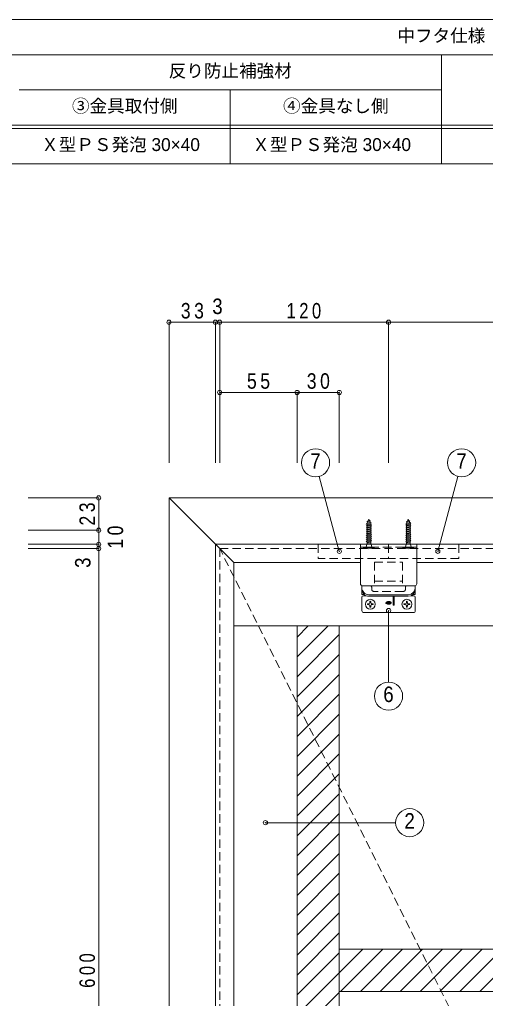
# Model space of a CAD drawing. Units: millimetres at full size, sheet at 1:5. Extents: x -5004 to 1000, y -688 to 1033.
# Drawn here: x -200 to 131, y -9 to 688 of the extents above; entities that cross this region are included whole.
import ezdxf
from ezdxf.enums import TextEntityAlignment as Align

# ---------------------------------------------------------------- set-up
doc = ezdxf.new("R2010")
doc.units = ezdxf.units.MM
doc.header["$LTSCALE"] = 5
doc.header["$PDMODE"] = 32
doc.header["$PDSIZE"] = 3
doc.linetypes.add('DASHED1', pattern=[1.8, 1.2, -0.6])
for name, color, linetype, lineweight in [('2-0_ＫＢ製品', 2, 'DASHED1', 9), ('2-1_躯体', 3, 'Continuous', 9), ('2-2_ハッチ', 7, 'Continuous', 9), ('2-3_寸法', 4, 'Continuous', 9), ('2-4_引出線字', 4, 'Continuous', 9), ('2-5_文字', 7, 'Continuous', 9), ('2-8_他製品', 7, 'Continuous', 18), ('2-A_ベース', 3, 'Continuous', 9), ('2-B_2-Bﾚｲﾔ', 7, 'Continuous', 9), ('F-0_図面枠', 6, 'Continuous', 9), ('F-5_F-5ﾚｲﾔ', 7, 'Continuous', 9)]:
    doc.layers.add(name, color=color, linetype=linetype, lineweight=lineweight)
doc.styles.add('HGｺﾞｼｯｸM', font='')
doc.styles.get('HGｺﾞｼｯｸM').set_extended_font_data('HGｺﾞｼｯｸM')

msp = doc.modelspace()

# ---------------------------------------------------------------- linework, layer by layer
at = {"layer": '2-0_ＫＢ製品'}
for p, q in [((-57.5, 311.25), (-57.5, -288.75)), ((542.5, 311.25), (-57.5, 311.25)), ((242.5, -288.75), (-57.5, 311.25))]:
    msp.add_line(p, q, dxfattribs=at)
at = {"layer": '2-1_躯体'}
for p, q in [((232.744, 256.25), (-47.5, 256.25)), ((-2.5, 256.25), (-2.5, -233.75))]:
    msp.add_line(p, q, dxfattribs=at)
at = {"layer": '2-2_ハッチ'}
for p, q in [((5.467, 256.25), (-2.5, 248.283)), ((19.609, 256.25), (-2.5, 234.141)), ((27.5, 249.999), (-2.5, 219.999)), ((27.5, 235.857), (-2.5, 205.857)), ((27.5, 221.715), (-2.5, 191.715)), ((27.5, 207.573), (-2.5, 177.573)), ((27.5, 193.43), (-2.5, 163.43)), ((27.5, 179.288), (-2.5, 149.288)), ((27.5, 165.146), (-2.5, 135.146)), ((27.5, 151.004), (-2.5, 121.004)), ((27.5, 136.862), (-2.5, 106.862)), ((27.5, 122.72), (-2.5, 92.72)), ((27.5, 108.578), (-2.5, 78.578)), ((27.5, 94.435), (-2.5, 64.435)), ((27.5, 80.293), (-2.5, 50.293)), ((27.5, 66.151), (-2.5, 36.151)), ((27.5, 52.009), (-2.5, 22.009)), ((27.5, 37.867), (-2.5, 7.867)), ((-2.5, -20.417), (44.167, 26.25)), ((-2.5, -6.275), (27.5, 23.725)), ((28.31, -3.75), (58.31, 26.25)), ((72.452, 26.25), (42.452, -3.75)), ((86.594, 26.25), (56.594, -3.75)), ((100.736, 26.25), (70.736, -3.75)), ((114.878, 26.25), (84.878, -3.75)), ((129.02, 26.25), (99.02, -3.75)), ((143.162, 26.25), (113.162, -3.75)), ((157.304, 26.25), (127.304, -3.75)), ((-2.5, -34.56), (27.5, -4.56))]:
    msp.add_line(p, q, dxfattribs=at)
at = {"layer": '2-3_寸法'}
for p, q in [((-93.5, 472.25), (-60.5, 472.25)), ((-93.5, 472.25), (-93.5, 372.25)), ((-60.5, 472.25), (-57.5, 472.25)), ((-60.5, 472.25), (-60.5, 372.25)), ((-57.5, 472.25), (-57.5, 422.25)), ((-57.5, 472.25), (62.5, 472.25)), ((62.5, 472.25), (422.5, 472.25)), ((62.5, 472.25), (62.5, 372.25)), ((-57.5, 422.25), (-2.5, 422.25)), ((-57.5, 422.25), (-57.5, 372.25)), ((-2.5, 422.25), (27.5, 422.25)), ((-2.5, 422.25), (-2.5, 372.25)), ((27.5, 422.25), (27.5, 372.25)), ((-143.5, 347.25), (-193.5, 347.25)), ((-143.5, 347.25), (-143.5, 324.25)), ((-143.5, 324.25), (-193.5, 324.25)), ((-143.5, 324.25), (-143.5, 314.25)), ((-143.5, 314.25), (-193.5, 314.25)), ((-143.5, 314.25), (-143.5, 311.25)), ((-143.5, 311.25), (-193.5, 311.25)), ((-143.5, -288.75), (-143.5, 311.25))]:
    msp.add_line(p, q, dxfattribs=at)
for p in [(-93.5, 472.25), (-60.5, 472.25), (-57.5, 472.25), (62.5, 472.25), (-57.5, 422.25), (-2.5, 422.25), (27.5, 422.25), (-143.5, 347.25), (-143.5, 324.25), (-143.5, 314.25), (-143.5, 311.25)]:
    msp.add_point(p, dxfattribs=at)
at = {"layer": '2-4_引出線字'}
for p, q in [((27.5, 309.25), (13.207, 362.591)), ((97.5, 309.25), (111.793, 362.591)), ((62.5, 267.15), (62.5, 216.25)), ((-25, 116.25), (67.5, 116.25))]:
    msp.add_line(p, q, dxfattribs=at)
for centre in [(10.619, 372.25), (114.381, 372.25), (62.5, 206.25), (77.5, 116.25)]:
    msp.add_circle(centre, 10, dxfattribs=at)
for p in [(27.5, 309.25), (97.5, 309.25), (62.5, 267.15), (-25, 116.25)]:
    msp.add_point(p, dxfattribs=at)
at = {"layer": '2-8_他製品', "linetype": 'DASHED1', "lineweight": 9}
for p, q in [((12.5, 314.25), (12.5, 304.25)), ((62.5, 314.25), (12.5, 314.25)), ((62.5, 314.25), (62.5, 304.25)), ((62.5, 314.25), (62.5, 304.25)), ((112.5, 314.25), (62.5, 314.25)), ((112.5, 314.25), (112.5, 304.25)), ((82.5, 312.25), (42.5, 312.25)), ((62.5, 304.25), (12.5, 304.25)), ((52.5, 301.65), (52.5, 284.75)), ((52.5, 301.65), (72.5, 301.65)), ((112.5, 304.25), (62.5, 304.25)), ((72.5, 301.65), (72.5, 284.75)), ((52.5, 288.05), (72.5, 288.05)), ((50.5, 282.25), (50.5, 283.75)), ((73, 280.75), (52, 280.75)), ((74.5, 282.25), (74.5, 283.75))]:
    msp.add_line(p, q, dxfattribs=at)
at = {"layer": '2-8_他製品', "lineweight": 9}
for p, q in [((42.5, 286.25), (42.5, 314.25)), ((82.5, 314.25), (42.5, 314.25)), ((82.5, 286.25), (82.5, 314.25)), ((43.5, 284.75), (43.5, 278.55)), ((43.5, 284.75), (81.5, 284.75)), ((43.5, 278.55), (45.172, 278.55)), ((44, 284.75), (47.8, 284.75)), ((44, 284.75), (49.5, 284.75)), ((81, 284.75), (75.5, 284.75)), ((81, 284.75), (77.2, 284.75)), ((79.828, 278.55), (81.5, 278.55)), ((81.5, 284.75), (81.5, 278.55)), ((43.5, 276.65), (43.5, 267.15)), ((44.5, 277.65), (46.616, 277.65)), ((48.5, 278.413), (76.5, 278.413)), ((48.5, 277.281), (76.5, 277.281)), ((78.384, 277.65), (80.5, 277.65)), ((81.5, 276.65), (81.5, 267.15)), ((45, 265.65), (80, 265.65)), ((27.5, 256.25), (27.5, -233.75)), ((457.5, 26.25), (27.5, 26.25)), ((457.5, -3.75), (27.5, -3.75))]:
    msp.add_line(p, q, dxfattribs=at)
at = {"layer": '2-8_他製品'}
for p, q in [((48.575, 271.981), (47.474, 271.962)), ((48.575, 271.981), (48.98, 272.17)), ((49.169, 272.575), (48.98, 272.17)), ((49.169, 272.575), (49.188, 273.676)), ((49.831, 272.575), (49.812, 273.676)), ((49.831, 272.575), (50.02, 272.17)), ((50.425, 271.981), (50.02, 272.17)), ((50.425, 271.981), (51.526, 271.962)), ((61.056, 273.26), (61.056, 272.302)), ((61.278, 272.24), (61.278, 273.06)), ((61.5, 273.198), (61.5, 272.102)), ((61.722, 273.227), (61.722, 272.073)), ((61.944, 272.917), (61.944, 273.341)), ((61.944, 271.959), (61.944, 272.384)), ((62.167, 273.407), (62.167, 271.893)), ((62.389, 272.65), (62.167, 272.65)), ((62.389, 273.425), (62.389, 271.875)), ((62.611, 273.425), (62.611, 271.875)), ((62.833, 273.381), (62.833, 271.919)), ((63.056, 272.65), (62.945, 272.65)), ((63.056, 272.917), (63.056, 273.277)), ((63.056, 272.023), (63.056, 272.65)), ((63.277, 273.381), (63.277, 271.989)), ((63.5, 273.276), (63.5, 272.761)), ((63.611, 272.65), (63.611, 272.117)), ((63.722, 272.761), (63.722, 273.236)), ((63.835, 272.234), (64.086, 273.171)), ((64.406, 272.65), (63.946, 272.65)), ((65.8, 277.281), (65.8, 270.964)), ((65.8, 272.964), (66.5, 272.964)), ((65.9, 274.926), (66.4, 274.926)), ((66.5, 277.281), (66.5, 270.964)), ((74.575, 271.981), (73.474, 271.962)), ((74.575, 271.981), (74.98, 272.17)), ((75.169, 272.575), (74.98, 272.17)), ((75.169, 272.575), (75.188, 273.676)), ((75.831, 272.575), (75.812, 273.676)), ((75.831, 272.575), (76.02, 272.17)), ((76.425, 271.981), (76.02, 272.17)), ((76.425, 271.981), (77.526, 271.962)), ((48.575, 271.319), (47.474, 271.338)), ((48.575, 271.319), (48.98, 271.13)), ((49.169, 270.725), (48.98, 271.13)), ((49.169, 270.725), (49.188, 269.624)), ((49.831, 270.725), (49.812, 269.624)), ((49.831, 270.725), (50.02, 271.13)), ((50.425, 271.319), (50.02, 271.13)), ((50.425, 271.319), (51.526, 271.338)), ((65.8, 270.964), (66.5, 270.964)), ((74.575, 271.319), (73.474, 271.338)), ((74.575, 271.319), (74.98, 271.13)), ((75.169, 270.725), (74.98, 271.13)), ((75.169, 270.725), (75.188, 269.624)), ((75.831, 270.725), (75.812, 269.624)), ((75.831, 270.725), (76.02, 271.13)), ((76.425, 271.319), (76.02, 271.13)), ((76.425, 271.319), (77.526, 271.338))]:
    msp.add_line(p, q, dxfattribs=at)
for centre in [(49.5, 271.65), (75.5, 271.65)]:
    msp.add_circle(centre, 3.5, dxfattribs=at)
at = {"layer": '2-8_他製品', "lineweight": 9}
for centre, radius, start, end in [((44, 286.25), 1.5, 180, 270), ((81, 286.25), 1.5, 270, 0), ((48.5, 283.413), 5, 179.99999, 270), ((48.5, 282.281), 5, 179.99999, 270), ((76.5, 283.413), 5, 270, 0), ((76.5, 282.281), 5, 270, 0), ((44.5, 276.65), 1, 90, 180), ((80.5, 276.65), 1, 0, 90), ((45, 267.15), 1.5, 179.99999, 270), ((80, 267.15), 1.5, 270, 0)]:
    msp.add_arc(centre, radius, start, end, dxfattribs=at)
at = {"layer": '2-8_他製品', "linetype": 'DASHED1', "lineweight": 9}
for centre, radius, start, end in [((49.5, 283.75), 1, 0, 90), ((52, 282.25), 1.5, 180, 270), ((73, 282.25), 1.5, 270, 0), ((75.5, 283.75), 1, 90, 180)]:
    msp.add_arc(centre, radius, start, end, dxfattribs=at)
at = {"layer": '2-8_他製品'}
for centre, radius, start, end in [((49.5, 271.65), 2.05, 171.25694, 188.74306), ((49.5, 271.65), 2.05, 81.25694, 98.74306), ((49.5, 271.65), 2.05, 351.25694, 8.74306), ((61.167, 272.65), 0.573, 180, 234.462), ((61.167, 272.65), 0.573, 125.5377, 166.5374), ((62.5, 270.784), 2.866, 54.462, 125.5377), ((62.5, 274.516), 2.866, 234.462, 305.538), ((61.389, 273.06), 0.111, 116.0144, 180), ((61.389, 272.24), 0.111, 180, 243.986), ((62.5, 270.784), 2.644, 112.944, 116.0144), ((62.5, 274.516), 2.644, 243.986, 247.056), ((61.478, 273.198), 0.0222, 0, 112.944), ((61.478, 272.102), 0.0222, 247.056, 0), ((61.833, 273.227), 0.111, 105.2575, 180), ((61.833, 272.073), 0.111, 180, 254.742), ((62.5, 270.784), 2.644, 103.2681, 105.2575), ((62.5, 274.516), 2.644, 254.742, 254.794), ((62.5, 274.516), 2.644, 254.794, 257.271), ((62.5, 270.784), 2.644, 102.7289, 103.2681), ((61.922, 273.341), 0.0222, 0, 102.7289), ((61.922, 271.959), 0.0222, 257.271, 360), ((62.856, 273.381), 0.0222, 82.207, 180), ((62.856, 271.919), 0.0222, 180, 277.793), ((62.5, 270.784), 2.644, 79.896, 82.207), ((62.5, 274.516), 2.644, 277.793, 280.104), ((62.945, 273.277), 0.111, 0, 79.896), ((62.945, 272.023), 0.111, 280.104, 0), ((63.611, 272.761), 0.111, 180, 0), ((63.833, 272.65), 0.573, 332.25, 54.462), ((63.833, 272.65), 0.573, 305.538, 315.699), ((75.5, 271.65), 2.05, 171.25694, 188.74306), ((75.5, 271.65), 2.05, 81.25694, 98.74306), ((75.5, 271.65), 2.05, 351.25694, 8.74306), ((49.5, 271.65), 2.05, 261.25694, 278.74306), ((75.5, 271.65), 2.05, 261.25694, 278.74306)]:
    msp.add_arc(centre, radius, start, end, dxfattribs=at)
at = {"layer": '2-A_ベース'}
for p, q in [((-93.5, 347.25), (-47.5, 301.25)), ((-93.5, -324.75), (-93.5, 347.25)), ((-93.5, 347.25), (230, 347.25)), ((-60.5, 314.25), (-60.5, -291.75)), ((230.147, 314.25), (-60.5, 314.25)), ((-47.5, -278.75), (-47.5, 301.25)), ((42.5, 301.25), (-47.5, 301.25)), ((230.469, 301.25), (82.5, 301.25))]:
    msp.add_line(p, q, dxfattribs=at)
at = {"layer": '2-B_2-Bﾚｲﾔ'}
for p, q in [((47.2, 329.049), (47.552, 329.961)), ((47.2, 327.649), (47.2, 328.443)), ((49.49, 329.86), (49.241, 330.461)), ((49.8, 328.349), (49.8, 329.143)), ((49.8, 326.949), (49.8, 327.743)), ((75.2, 329.049), (75.552, 329.961)), ((75.2, 327.649), (75.2, 328.443)), ((77.49, 329.86), (77.241, 330.461)), ((77.8, 328.349), (77.8, 329.143)), ((77.8, 326.949), (77.8, 327.743)), ((47.2, 326.249), (47.2, 327.043)), ((47.2, 324.849), (47.2, 325.643)), ((47.2, 323.449), (47.2, 324.243)), ((47.2, 322.049), (47.2, 322.843)), ((47.2, 320.649), (47.2, 321.443)), ((49.8, 325.549), (49.8, 326.343)), ((49.8, 324.149), (49.8, 324.943)), ((49.8, 322.749), (49.8, 323.543)), ((49.8, 321.349), (49.8, 322.143)), ((49.8, 319.949), (49.8, 320.743)), ((75.2, 326.249), (75.2, 327.043)), ((75.2, 324.849), (75.2, 325.643)), ((75.2, 323.449), (75.2, 324.243)), ((75.2, 322.049), (75.2, 322.843)), ((75.2, 320.649), (75.2, 321.443)), ((77.8, 325.549), (77.8, 326.343)), ((77.8, 324.149), (77.8, 324.943)), ((77.8, 322.749), (77.8, 323.543)), ((77.8, 321.349), (77.8, 322.143)), ((77.8, 319.949), (77.8, 320.743)), ((46.5, 312.25), (47.2, 315.25)), ((47.2, 319.249), (47.2, 320.043)), ((47.2, 317.849), (47.2, 318.643)), ((47.2, 316.449), (47.2, 317.243)), ((47.2, 315.25), (47.2, 315.843)), ((47.2, 315.25), (49.8, 315.25)), ((49.8, 318.549), (49.8, 319.343)), ((49.8, 317.149), (49.8, 317.943)), ((49.8, 315.25), (49.8, 316.543)), ((49.8, 315.25), (50.5, 312.25)), ((74.5, 312.25), (75.2, 315.25)), ((75.2, 319.249), (75.2, 320.043)), ((75.2, 317.849), (75.2, 318.643)), ((75.2, 316.449), (75.2, 317.243)), ((75.2, 315.25), (75.2, 315.843)), ((75.2, 315.25), (77.8, 315.25)), ((77.8, 318.549), (77.8, 319.343)), ((77.8, 317.149), (77.8, 317.943)), ((77.8, 315.25), (77.8, 316.543)), ((77.8, 315.25), (78.5, 312.25)), ((44.5, 312.25), (52.5, 312.25)), ((44.5, 311.95), (44.5, 312.25)), ((44.5, 311.95), (52.5, 311.95)), ((52.5, 311.95), (52.5, 312.25)), ((72.5, 312.25), (80.5, 312.25)), ((72.5, 311.95), (72.5, 312.25)), ((72.5, 311.95), (80.5, 311.95)), ((80.5, 311.95), (80.5, 312.25))]:
    msp.add_line(p, q, dxfattribs=at)
for points in [[(47.2, 329.049), (49.49, 329.86), (50.237, 329.429), (49.8, 329.143), (47.2, 328.443), (46.675, 328.746)], [(49.8, 327.743), (47.2, 327.043), (46.675, 327.346), (47.2, 327.649), (49.8, 328.349), (50.325, 328.046)], [(47.093, 330.226), (47.84, 330.657), (48.953, 331.157), (49.7, 330.726), (49.241, 330.461), (47.552, 329.961)], [(75.2, 329.049), (77.49, 329.86), (78.237, 329.429), (77.8, 329.143), (75.2, 328.443), (74.675, 328.746)], [(77.8, 327.743), (75.2, 327.043), (74.675, 327.346), (75.2, 327.649), (77.8, 328.349), (78.325, 328.046)], [(75.093, 330.226), (75.84, 330.657), (76.953, 331.157), (77.7, 330.726), (77.241, 330.461), (75.552, 329.961)], [(49.8, 326.343), (47.2, 325.643), (46.675, 325.946), (47.2, 326.249), (49.8, 326.949), (50.325, 326.646)], [(49.8, 324.943), (47.2, 324.243), (46.675, 324.546), (47.2, 324.849), (49.8, 325.549), (50.325, 325.246)], [(49.8, 323.543), (47.2, 322.843), (46.675, 323.146), (47.2, 323.449), (49.8, 324.149), (50.325, 323.846)], [(49.8, 322.143), (47.2, 321.443), (46.675, 321.746), (47.2, 322.049), (49.8, 322.749), (50.325, 322.446)], [(49.8, 320.743), (47.2, 320.043), (46.675, 320.346), (47.2, 320.649), (49.8, 321.349), (50.325, 321.046)], [(77.8, 326.343), (75.2, 325.643), (74.675, 325.946), (75.2, 326.249), (77.8, 326.949), (78.325, 326.646)], [(77.8, 324.943), (75.2, 324.243), (74.675, 324.546), (75.2, 324.849), (77.8, 325.549), (78.325, 325.246)], [(77.8, 323.543), (75.2, 322.843), (74.675, 323.146), (75.2, 323.449), (77.8, 324.149), (78.325, 323.846)], [(77.8, 322.143), (75.2, 321.443), (74.675, 321.746), (75.2, 322.049), (77.8, 322.749), (78.325, 322.446)], [(77.8, 320.743), (75.2, 320.043), (74.675, 320.346), (75.2, 320.649), (77.8, 321.349), (78.325, 321.046)], [(49.8, 319.343), (47.2, 318.643), (46.675, 318.946), (47.2, 319.249), (49.8, 319.949), (50.325, 319.646)], [(49.8, 317.943), (47.2, 317.243), (46.675, 317.546), (47.2, 317.849), (49.8, 318.549), (50.325, 318.246)], [(49.8, 316.543), (47.2, 315.843), (46.675, 316.146), (47.2, 316.449), (49.8, 317.149), (50.325, 316.846)], [(77.8, 319.343), (75.2, 318.643), (74.675, 318.946), (75.2, 319.249), (77.8, 319.949), (78.325, 319.646)], [(77.8, 317.943), (75.2, 317.243), (74.675, 317.546), (75.2, 317.849), (77.8, 318.549), (78.325, 318.246)], [(77.8, 316.543), (75.2, 315.843), (74.675, 316.146), (75.2, 316.449), (77.8, 317.149), (78.325, 316.846)]]:
    msp.add_lwpolyline(points, close=True, dxfattribs=at)
for points in [[(47.84, 330.657), (48.5, 332.25), (48.953, 331.157)], [(75.84, 330.657), (76.5, 332.25), (76.953, 331.157)]]:
    msp.add_lwpolyline(points, dxfattribs=at)
for centre in [(48.5, 320.389), (76.5, 320.389)]:
    msp.add_arc(centre, 9.339, 244.63876, 295.36124, dxfattribs=at)
at = {"layer": 'F-0_図面枠'}
msp.add_line((1000, 687.5), (-1000, 687.5), dxfattribs=at)
at = {"layer": 'F-5_F-5ﾚｲﾔ'}
for p, q in [((1000, 687.5), (-1000, 687.5)), ((1000, 662.5), (-500, 662.5)), ((100, 585), (100, 662.5)), ((100, 637.5), (-200, 637.5)), ((-50, 585), (-50, 637.5)), ((-500, 612.5), (1000, 612.5)), ((-500, 610), (1000, 610)), ((-1000, 585), (1000, 585))]:
    msp.add_line(p, q, dxfattribs=at)

# ---------------------------------------------------------------- texts
at = {"layer": '2-3_寸法', "color": 7, "style": 'HGｺﾞｼｯｸM', "width": 0.9}
msp.add_text('3', height=11, dxfattribs=at).set_placement((-62.75, 474.75), align=Align.BOTTOM_LEFT)
msp.add_text('3', height=11, rotation=90, dxfattribs=at).set_placement((-146, 297.5), align=Align.BOTTOM_LEFT)
at = {"layer": '2-3_寸法', "color": 7, "char_height": 11, "attachment_point": 7, "style": 'HGｺﾞｼｯｸM'}
for s, insert in [('\\T1.36;\\W0.85;33', (-85.125, 474.75)), ('\\T1.38;\\W0.8;120', (-10, 474.75)), ('\\T1.36;\\W0.85;55', (-38.125, 424.75)), ('\\T1.36;\\W0.85;30', (4.375, 424.75))]:
    msp.add_mtext(s, dxfattribs=dict(at, insert=insert))
at = {"layer": '2-3_寸法', "color": 7, "char_height": 11, "attachment_point": 7, "rotation": 90, "style": 'HGｺﾞｼｯｸM'}
for s, insert in [('\\T1.36;\\W0.85;23', (-146, 327.625)), ('\\T1.36;\\W0.85;10', (-126, 311.125)), ('\\T1.38;\\W0.8;600', (-146, -1.25))]:
    msp.add_mtext(s, dxfattribs=dict(at, insert=insert))
at = {"layer": '2-5_文字', "style": 'HGｺﾞｼｯｸM', "width": 0.9}
for s, p in [('7', (6.869, 364.75)), ('7', (110.631, 364.75)), ('6', (58.75, 198.75)), ('2', (73.75, 108.75))]:
    msp.add_text(s, height=11, dxfattribs=at).set_placement(p, align=Align.BOTTOM_LEFT)
at = {"layer": 'F-5_F-5ﾚｲﾔ', "style": 'HGｺﾞｼｯｸM'}
for s, p in [('中フタ仕様', (68.75, 668.75)), ('反り防止補強材', (-93.75, 643.75)), ('③金具取付側', (-162.5, 618.75)), ('④金具なし側', (-12.5, 618.75)), ('Ｘ型ＰＳ発泡 30×40', (-184.375, 591.25)), ('Ｘ型ＰＳ発泡 30×40', (-34.375, 591.25))]:
    msp.add_text(s, height=9.164, dxfattribs=at).set_placement(p, align=Align.BOTTOM_LEFT)

doc.saveas('drawing.dxf')
